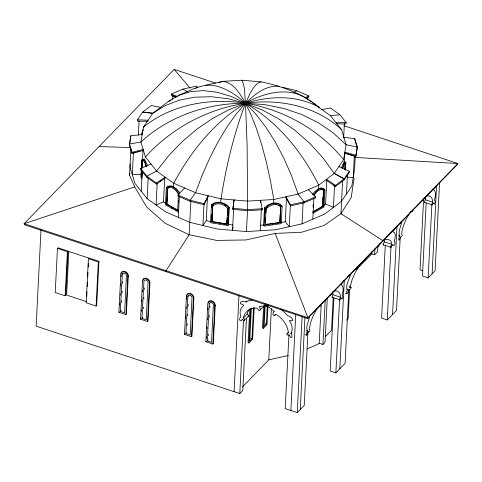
<?xml version="1.0" encoding="UTF-8"?>
<svg xmlns="http://www.w3.org/2000/svg" width="482" height="482" viewBox="0 0 482 482"><rect width="100%" height="100%" fill="white"/><g stroke="black" fill="none" stroke-linecap="round" stroke-linejoin="round"><path stroke-width="0.72" d="M320.391 207.917L322.729 206.127L322.832 197.222M265.341 221.455L265.383 219.961M267.853 305.112L266.883 306.112L267.335 305.528M278.771 205.163L280.675 206.591L279.873 222.407L265.251 224.437L265.437 224.793L280.066 222.756L280.175 214.195M280.331 209.712L280.44 206.724M41.012 229.866L36.138 326.133L239.789 393.571L242.783 390.486L246.435 318.439M57.46 248.405L55.225 292.508L65.16 295.797L65.757 295.177L67.992 251.08L58.057 247.79L57.46 248.405L67.396 251.694L67.992 251.08M65.16 295.797L67.396 251.694M88.399 258.653L86.164 302.75L96.099 306.04L96.695 305.425L98.93 261.322L88.995 258.033L88.399 258.653L98.334 261.943L98.93 261.322M86.76 296.382L86.989 291.875M87.254 286.615L87.483 282.109M87.748 276.849L87.977 272.342M88.242 267.082L88.435 263.329M96.099 306.04L98.334 261.943M121.452 272.74A3.958 2.94 44.2 0 1 125.41 271.613A3.958 2.94 44.2 0 1 128.29 275.867L126.35 314.131L125.904 314.595L118.903 312.282L120.843 274.011L121.289 273.553M119.699 305.064L119.771 303.564M120.193 295.309L120.265 293.809M120.687 285.555L120.759 284.055M121.139 276.554L121.217 275.053M120.325 311.456L122.308 273.975A2.41 1.789 44.2 0 1 124.44 273.18A2.41 1.789 44.2 0 1 126.429 275.336L124.609 312.878L120.325 311.456L121.223 310.535M131.941 153.378L131.996 152.312L143.178 149.51L143.124 150.577L131.941 153.378L129.441 145.052L130.875 135.725L142.172 134.568M121.633 302.413L121.711 300.937M122.121 292.815L122.199 291.339M122.609 283.217L122.681 281.741M130.875 135.725L129.441 145.052M354.113 178.25L351.209 197.542L340.949 213.647L324.018 225.498L301.599 232.24L275.192 233.427L246.043 239.952L216.695 240.398L189.143 234.746L165.272 223.371L146.697 207.055L134.701 186.902L129.531 175.255L130.869 148.83M125.904 314.595L127.838 276.331A3.958 2.94 44.2 0 0 124.507 271.896A3.958 2.94 44.2 0 0 120.843 274.011M335.484 186.468L335.538 185.407L326.483 179.316L326.428 180.376L335.484 186.468L344.088 179.955L344.16 178.87L334.231 173.448L322.904 157.807L309.781 143.365L295.153 130.429L279.337 119.283L262.666 110.167L245.507 103.275L228.227 98.762L211.194 96.719L194.788 97.189L179.358 100.172L165.23 105.594L152.716 113.336L142.594 112.143L137.424 119.801L137.37 120.862L138.876 121.229L148.01 121.295M138.376 135.171L139.099 120.898L138.876 121.229M151.017 164.037L140.702 168.441L140.648 169.501L146.859 177.31L156.355 184.07L165.109 178.22L165.163 177.153L156.409 183.009L156.355 184.07M141.292 169.67L140.913 177.177L141.901 179.009M141.365 168.17L141.786 159.91L142.66 159.168L143.63 159.476L144.624 160.813L146.407 166.103M141.985 178.015L141.34 176.822L141.672 170.351M141.78 168.194L142.142 161.006L141.786 159.91M142.558 159.18L143.015 150.215L143.124 150.577M141.274 191.3L142.244 170.983M142.395 168.11L142.756 160.922L143.883 160.373M146.859 177.31L146.914 176.249L140.702 168.441M143.1 279.674A3.958 2.94 44.2 0 1 147.058 278.542A3.958 2.94 44.2 0 1 149.938 282.801L147.998 321.066L147.552 321.53L140.551 319.211L142.491 280.946L142.943 280.482M141.383 311.245L141.461 309.745M141.877 301.491L141.955 299.991M142.371 291.737L142.449 290.236M355.264 155.584L354.541 169.857L351.788 186.154L341.575 201.241L324.597 214.11L302.021 223.841L275.379 229.793L246.471 231.559L217.268 229.016L189.769 222.341L165.844 211.984L147.124 198.656L148.191 177.623M141.973 318.391L143.961 280.904A2.41 1.789 44.2 0 1 146.094 280.108A2.41 1.789 44.2 0 1 148.076 282.271L146.257 319.807L141.973 318.391L142.871 317.463M143.323 308.607L143.395 307.13M143.811 299.009L143.883 297.533M144.293 289.411L144.371 287.935M147.552 321.53L149.492 283.259A3.958 2.94 44.2 0 0 146.154 278.825A3.958 2.94 44.2 0 0 142.491 280.946M165.573 203.32L163.488 201.831L164.699 177.924M197.975 87.381L196.379 86.121L182.859 89.134L171.399 94.062L171.345 95.129L172.369 95.858L175.84 97.105M166.453 204.29L166.886 204.037L178.117 210.273L177.677 210.52L166.453 204.29L167.254 188.474L166.332 187.558C171.435 183.708 177.231 189.703 179.159 194.276M169.11 205.706L166.886 204.037L167.688 188.221L169.303 187.365M172.677 99.4L172.863 95.641L176.334 96.894M179.696 192.535L176.165 188.619L173.526 186.962L173.713 183.238C190.83 151.481 214.201 121.988 245.507 103.275C277.867 121.94 302.298 152.017 318.741 185.184L318.548 188.902L314.776 191.595L312.45 194.312M184.642 187.968L178.039 195.017L177.985 196.078L190.119 201.331L204.067 204.717L208.079 196.813L208.128 195.746L204.121 203.657L204.067 204.717M177.677 210.52L178.406 196.144M178.515 202.368L178.587 200.928M178.334 217.388L179.364 196.337M190.119 201.331L190.173 200.271L195.572 192.698L202.452 174.532L210.146 157.198L218.485 141.075L227.281 126.513L236.355 113.818L245.507 103.275L255.815 114.083L265.781 127.025L275.186 141.835L283.832 158.186L291.532 175.725L298.117 194.071L304.046 201.795L303.991 202.856L290.471 205.874L285.892 197.855L285.947 196.789L290.526 204.814L290.471 205.874M190.836 201.307L189.143 234.746L166.019 270.709L166.254 271.728M187.04 294.857A3.958 2.94 44.2 0 1 190.999 293.725A3.958 2.94 44.2 0 1 193.878 297.978L191.938 336.249L191.487 336.707L184.492 334.394L186.432 296.129L186.877 295.665M185.739 318.174L185.817 316.674M186.233 308.42L186.311 306.92M186.691 299.418L186.763 297.912M185.913 333.574L187.896 296.087A2.41 1.789 44.2 0 1 190.029 295.291A2.41 1.789 44.2 0 1 192.011 297.448L190.197 334.99L185.913 333.574L186.811 332.646M187.185 325.266L187.257 323.79M187.673 315.668L187.745 314.192M188.155 306.07L188.233 304.594M191.487 336.707L193.427 298.442A3.958 2.94 44.2 0 0 190.095 294.008A3.958 2.94 44.2 0 0 186.432 296.129M203.982 204.495L202.916 225.528L206.266 220.575L207.399 198.162M211.206 217.213L211.357 214.213M211.7 207.453L211.851 204.452C217.057 200.307 225.251 202.452 229.269 207.284L228.396 224.552L227.992 225.534L210.574 222.702L211.447 205.434L211.851 204.452M205.862 341.738L207.802 303.467A3.958 2.94 44.2 0 1 211.465 301.352A3.958 2.94 44.2 0 1 214.797 305.787L212.863 344.052L205.862 341.738L206.314 341.274M227.233 219.449L226.799 224.275L211.875 221.847L212.676 206.031L213.695 205.001M211.875 221.847L212.815 205.681M206.465 338.274L206.537 336.773M206.959 328.519L207.031 327.019M207.417 319.512L207.489 318.012M207.911 309.757L207.983 308.257M207.284 340.913L209.266 303.431A2.41 1.789 44.2 0 1 211.399 302.636A2.41 1.789 44.2 0 1 213.381 304.793L211.568 342.334L207.284 340.913L208.182 339.991M208.405 335.562L208.483 334.086M209.339 317.102L209.417 315.626M209.827 307.504L209.905 306.028M208.802 301.527A3.958 2.94 44.2 0 1 212.815 301.304A3.958 2.94 44.2 0 1 215.249 305.323L213.309 343.588L212.863 344.052M220.503 202.518C225.528 168.808 233.396 135.213 245.507 103.275C210.152 97.701 171.743 104.251 143.413 127.121L140.925 142.021L145.425 157.005L156.608 171.068L173.713 183.238L195.572 192.698L220.69 198.801L247.362 201.121L273.776 199.512L298.117 194.071L318.741 185.184L334.231 173.448L343.588 159.638L346.1 144.745L341.624 129.754L330.465 115.692L318.265 106.992M226.799 224.275L227.745 208.11L227.383 215.297M223.184 223.847L226.944 223.925L227.269 217.454M227.992 225.534L228.866 208.266L229.269 207.284M232.824 209.393L234.029 199.958L232.824 209.393L247.634 210.682L262.298 209.791L260.569 200.313L260.792 202.741M233.571 209.309L232.511 230.342L233.065 226.992M234.107 391.691L238.964 295.858M246.471 231.559L247.531 210.526M247.634 210.682L247.121 145.733L245.507 103.275C207.495 103.034 169.025 115.993 140.925 142.021L129.495 143.991L131.996 152.312M239.789 393.571L243.512 320.024M249.778 308.926L248.067 342.69L248.917 342.973L252.616 339.171L254.213 307.661M248.917 342.973L250.67 308.456M251.345 308.48L249.7 340.967L251.959 338.635L253.532 307.63M260.292 230.715L261.352 209.682M263.63 225.022L264.504 207.754C268.643 203.217 278.096 200.434 282.109 206.38L281.235 223.648L264.166 226.016L263.63 225.022L260.744 225.196M264.166 226.016L265.04 208.748L264.504 207.754M265.359 222.28L265.612 217.249M265.829 212.936L266.052 208.622L265.437 224.793M263.594 306.275L262.491 328.037L263.341 328.314L267.034 324.513L267.95 306.51M263.341 328.314L264.522 305.058M265.172 305.636L264.124 326.308L266.383 323.982L267.281 306.263M273.583 203.229L273.776 199.512L270.384 180.443L266.341 162.091L261.726 144.841L256.641 129.068L251.194 115.114L245.507 103.275C207.236 108.956 171.315 128.26 145.425 157.005M242.567 386.847L268.787 359.861L271.378 308.715M280.066 222.756L280.675 206.591M290.387 204.904L289.284 226.685L285.266 221.636L286.477 197.722M288.929 335.062L285.199 408.609L297.267 412.604L304.22 405.452L307.986 331.152M290.875 410.489L295.731 314.662M307.275 99.021L307.353 97.521L307.877 97.744L308.805 97.045L308.86 95.978L296.731 90.724L282.789 87.326M302.021 223.841L303.088 202.808M297.267 412.604L302.142 316.343M300.262 409.519L304.931 317.433M313.047 207.302L313.192 204.422M312.818 219.19L313.878 198.156M308.426 189.631L315.493 196.861L315.439 197.921L303.991 202.856M312.975 211.7L322.729 206.127L323.53 190.312L322.988 189.824M312.794 212.333L323.199 206.386L324 190.571L324.892 189.679C320.759 185.823 315.602 191.36 313.637 194.969M323.699 205.44L325.591 204.007L326.802 180.093L326.428 180.376M307.064 348.896L318.006 344.178L319.241 343.244L321.193 304.702M319.241 343.244L322.946 344.473L325.211 299.786M327.29 297.984L325.043 342.31L322.946 344.473M333.195 297.918L331.556 330.2L325.266 336.677M333.875 298.201L330.182 371.001L335.864 372.881L345.094 363.38L348.854 289.086M343.648 137.9L344.371 123.627L344.636 123.964L346.094 123.639L346.148 122.579L339.955 114.764L330.471 108.004L321.922 109.601M343.347 164.422L343.973 161.633M342.618 180.232L340.925 213.671L382.847 240.602L457.9 163.543L343.853 125.694M344.787 153.258L344.841 152.192L355.921 155.3L355.867 156.361L354.27 156.222L344.787 153.258L344.847 152.896L344.395 161.862M344.594 169.357L344.883 163.603L344.503 163.024M345.214 169.459L345.811 162.621L345.347 161.862L344.021 163.458L342.515 168.706M345.431 170.134L345.811 162.621M335.864 372.881L339.551 300.081M346.456 194.029L347.45 174.496M338.918 166.531L349.342 171.218L349.287 172.279L344.106 179.931M339.816 368.808L344.293 280.464M354.776 139.768L354.83 138.708L343.859 137.25M349.589 289.519L348.118 318.566L346.54 320.181M349.703 287.284L349.775 285.79M355.867 156.361L357.313 147.028L354.83 138.708M371.899 251.598L371.785 253.839L356.578 269.492M371.08 253.604L374.628 254.779L374.93 248.778M377.888 246.447L377.623 251.694L374.628 254.779M385.293 245.278L381.605 318.078L387.281 319.958L396.511 310.456L400.199 237.656M387.281 319.958L390.968 247.158M392.553 314.529L397.029 226.185M423.654 198.524L420.039 269.818L422.877 270.757M426.16 203.211L422.473 276.005L428.149 277.885L435.101 270.733L439.56 182.738M428.149 277.885L431.842 205.091M432.107 273.818L436.584 185.474M213.363 221.913L212.014 221.497L212.279 217.02M212.363 215.526L212.538 212.538M166.886 204.037L167.513 196.626M422.196 200.367L422.527 200.874A1.693 0.621 -71.7 0 0 422.931 200.482L423.714 198.795M142.401 172.351L141.955 176.737L141.34 176.822M130.429 164.025L129.953 166.862L134.882 183.268L147.124 198.656M354.27 156.222L354.33 155.867L353.222 177.647L347.323 177.129M355.921 155.3L357.313 147.028L346.1 144.745L333.225 132.863L318.331 122.717L301.75 114.523L283.838 108.462L264.98 104.66L245.579 103.202L231.252 96.448L217.111 92.219L203.464 90.604L190.613 91.634L178.822 95.285L168.351 101.485L152.842 113.216L142.72 112.017L151.33 105.504L160.596 107.347M321 304.269L320.518 305.871A1.693 0.621 -71.7 0 1 320.114 306.305L319.313 306.136M413.291 209.278L412.809 210.875A1.693 0.621 -71.7 0 1 412.405 211.315L411.351 211.2M129.531 175.255L129.935 173.152M332.682 292.152L333.02 294.749L332.014 297.213L332.309 297.78A1.464 0.536 -71.7 0 0 332.52 297.581M332.568 292.02C336.436 288.664 341.136 292.725 340.4 297.195L339.394 299.653L339.69 300.22A1.464 0.536 -71.7 0 0 340.009 299.882L341.172 297.852A3.121 1.139 -71.7 0 0 341.244 298.448L341.967 299.063A1.615 0.59 -71.7 0 0 342.256 298.774L342.835 297.135A2.832 1.036 -71.7 0 0 342.859 296.243L342.166 295.237L342.985 291.453A10.098 3.693 -71.7 0 0 343.106 288.266L342.521 285.953L341.286 284.717L342.069 283.109A3.356 1.229 -71.7 0 1 342.732 282.422L343.714 280.771M424.973 197.156L425.311 199.753L424.305 202.217L424.6 202.783A1.464 0.536 -71.7 0 0 424.702 202.699M426.968 196.041C430.739 194.608 432.944 199.042 432.685 202.199L431.679 204.663L431.98 205.224A1.464 0.536 -71.7 0 0 432.3 204.886L433.457 202.862A3.121 1.139 -71.7 0 0 433.535 203.452L434.258 204.073A1.615 0.59 -71.7 0 0 434.547 203.784L435.126 202.139A2.832 1.036 -71.7 0 0 435.15 201.247L434.457 200.241L435.276 196.457A10.098 3.693 -71.7 0 0 435.397 193.27L434.812 190.962L433.577 189.727L434.36 188.113A3.356 1.229 -71.7 0 1 435.017 187.426L435.885 186.221M384.202 240.578L384.377 241.886C384.064 242.591 382.244 245.121 383.479 245.109M382.533 241.121C385.799 238.12 392.155 239.006 391.758 244.326C391.444 245.037 389.625 247.561 390.854 247.555A2.591 0.946 -71.7 0 0 391.282 247.109C393.86 241.988 391.818 246.182 393.914 245.597A2.862 1.048 -71.7 0 0 394.3 245.205L395.089 243.061L394.824 241.934L394.119 241.765L395.156 237.753L395.264 234.583L394.433 232.529L392.734 231.764L395.885 227.239M141.467 134.406L143.305 129.429M141.551 135.008L141.889 133.761M342.973 167.73L344.287 163.844L344.871 163.139L345.51 163.705L344.883 163.603M341.334 167.965L343.395 163.356M130.315 147.522L99.009 146.606L24.1 223.708L24.901 224.919L307.606 318.536L307.938 317.704L382.847 240.602M219.286 224.118L219.424 223.768M343.588 159.638C319.271 129.574 283.555 109.715 245.579 103.202L249.863 93.876L253.93 87.134L257.701 83.109L261.087 81.892C282.115 86.145 302.943 93.833 319.644 107.625C297.159 94.773 269.667 95.707 245.579 103.202C236.704 95.291 226.648 88.339 214.876 85.694C201.928 83.193 190.336 90.658 178.822 95.285M307.221 317.819A1.036 0.38 -71.7 0 0 307.179 318.373L307.528 318.698L308.088 318.078A3.356 1.229 -71.7 0 1 308.751 317.403L309.45 317.487L307.046 325.386A10.098 3.693 -71.7 0 0 306.841 328.652L307.347 331.08L306.468 333.701A2.832 1.036 -71.7 0 0 306.401 334.635L306.865 335.207A1.615 0.59 -71.7 0 0 307.161 334.888L308.028 332.634A3.121 1.139 -71.7 0 0 308.173 331.815L309.245 331.55A1.464 0.536 -71.7 0 0 309.565 331.23L309.956 329.953L309.101 329.411L310.824 321.916L313.131 315.927L317.204 308.36M399.47 223.383L399.819 223.702L400.379 223.082A3.356 1.229 -71.7 0 1 401.042 222.407L401.741 222.491L399.337 230.39A10.098 3.693 -71.7 0 0 399.132 233.662L399.632 236.084L398.759 238.704A2.832 1.036 -71.7 0 0 398.692 239.638L399.156 240.211A1.615 0.59 -71.7 0 0 399.451 239.897L400.319 237.638A3.121 1.139 -71.7 0 0 400.464 236.819L401.536 236.554A1.464 0.536 -71.7 0 0 401.855 236.234C402.277 235.734 402.536 234.626 401.699 234.397C401.982 226.895 406.218 218.322 410.634 211.67M347.281 277.264C354.993 270.071 343.377 286.41 347.685 289.555C347.209 290.387 345.504 293.912 347.112 293.779A2.862 1.048 -71.7 0 0 347.504 293.363L348.823 289.977L350.263 289.327A2.591 0.946 -71.7 0 0 350.685 288.899L351.191 287.507L350.028 287.278L352.228 279.301L355.24 272.583L360.608 263.684M331.688 293.297L330.64 295.472A1.693 0.621 -71.7 0 1 330.236 295.87L329.881 295.129M379.912 243.657C379.448 244.32 378.015 248.049 377.502 246.109M314.216 195.367C315.987 192.535 318.861 188.757 322.669 189.673M343.66 163.741L343.961 163.278M143.413 127.121L152.716 113.336M335.538 185.407L344.142 178.888L349.342 171.218M122.193 274.547L123.097 273.619M127.838 276.331L128.29 275.867M118.903 312.282L119.355 311.818M149.492 283.259L149.938 282.801M140.551 319.211L141.003 318.747M187.781 296.659L188.679 295.731M193.427 298.442L193.878 297.978M209.152 304.003L210.05 303.076M184.492 334.394L184.937 333.93M214.797 305.787L215.249 305.323M248.869 309.793A20.172 14.99 44.2 0 0 247.338 313.957A3.561 2.645 44.2 0 1 248.598 315.903L244.699 319.915A0.85 0.633 44.2 0 1 243.567 320.403L242.145 319.102A3.922 2.916 44.2 0 1 241.108 320.723A0.934 0.693 44.2 0 1 239.741 319.976A3.711 2.759 44.2 0 1 240.922 316.987A13.261 9.851 44.2 0 1 243.675 305.642A1.946 1.446 44.2 0 0 241.259 304.154A1.35 1 44.2 0 1 240.608 302.184A5.838 4.338 44.2 0 1 245.983 301.967L246.959 300.967M244.699 319.915A3.561 2.645 44.2 0 0 243.44 317.969L247.338 313.957M243.44 317.969A20.172 14.99 44.2 0 1 256.4 308.064A3.41 2.537 44.2 0 1 258.527 310.016A0.988 0.735 44.2 0 0 260.141 309.95L264.034 305.943A0.988 0.735 44.2 0 1 263.455 306.654M260.141 309.95A3.211 2.386 44.2 0 0 259.033 306.576L265.263 305.727L266.07 306.221A0.699 0.518 44.2 0 0 266.835 305.642L267.811 304.642M280.879 309.197A25.058 18.617 44.2 0 1 287.495 315.716A5.838 4.338 44.2 0 1 292.67 319.427A1.35 1 44.2 0 1 291.851 320.91A1.946 1.446 44.2 0 0 289.363 320.771A13.261 9.851 44.2 0 1 290.899 333.538A3.711 2.759 44.2 0 1 291.743 337.195A0.934 0.693 44.2 0 1 290.345 337.026A3.922 2.916 44.2 0 1 289.501 334.779L288.001 335.117A0.85 0.633 44.2 0 1 286.953 333.906A3.561 2.645 44.2 0 1 288.363 332.845A20.172 14.99 44.2 0 0 276.819 314.824A3.41 2.537 44.2 0 0 274.565 315.33A0.988 0.735 44.2 0 1 273.011 314.216A3.211 2.386 44.2 0 1 274.421 311.673L268.48 306.793L267.655 306.745A0.699 0.518 44.2 0 1 266.968 305.69L267.944 304.684M274.565 315.33L275.541 314.324M286.953 333.906L288.411 332.399M290.899 333.538L291.875 332.538M307.606 318.536L456.966 164.989L457.9 163.543L354.692 157.397M99.159 146.456L174.207 69.396L215.55 83.115M205.44 85.254L222.937 81.356C234.3 82.898 240.157 94.418 245.579 103.202C254.617 94.478 265.709 85.067 279.132 86.284M266.908 207.694L267.721 206.989M143.75 159.193L144.594 159.337L147.751 165.916M160.072 181.202L161.229 180.382M195.553 88.351L196.746 87.573M293.845 92.562L296.731 90.724M318.548 188.902L321.392 187.817L324.892 189.679L324.018 206.947L313.083 213.195M167.688 188.221L167.254 188.474C171.857 185.269 176.792 190.679 178.479 194.704M172.014 208.465L172.448 208.212L171.893 207.814M218.623 82.651L222.937 81.356L241.922 80.211C245.507 87.134 244.41 95.647 245.579 103.202C264.967 91.954 292.592 85.447 311.095 101.786M305.022 97.653L308.86 95.978M172.369 95.858L172.863 95.641M168.351 101.485L171.104 100.304M163.488 201.831L156.078 205.031L157.18 183.244L157.59 183.54M315.493 196.861L304.046 201.795L290.526 204.814M245.507 103.275L228.962 109.715L212.658 118.391L196.939 129.116L182.154 141.654L168.61 155.74L156.608 171.068L146.914 176.249L156.409 183.009M363.253 260.804L364.687 260.467L365.663 258.298A1.85 0.675 -71.7 0 0 365.711 257.984M305.823 98.527L307.877 97.744M312.969 211.833L314.252 211.351M134.701 186.902L24.1 223.708L307.938 317.704L275.192 233.427M134.098 152.728L136.159 152.149M137.527 151.764L139.587 151.179M277.867 222.973L279.873 222.407M281.361 222.503L285.266 221.636M268.787 359.861L288.23 355.517M142.756 160.922L142.142 161.006L143.268 160.458L144.57 161.874L146.136 166.531M330.465 115.692L339.955 114.764M245.579 103.202C279.337 98.635 316.252 105.805 341.624 129.754M141.804 174.129L132.309 174.707L133.418 152.921L133.52 153.282M262.347 208.724L247.688 209.622L232.878 208.332M320.428 189.257L322.199 189.414L324 190.571L323.53 190.312M336.044 122.723L346.148 122.579M336.713 123.802L344.636 123.964M137.424 119.801L148.064 120.229M266.968 305.69L268.203 305.757A4.507 3.35 44.2 0 1 268.378 305.474M274.909 204.199L276.252 204.314M228.396 224.552L232.764 224.931M241.922 80.211L261.087 81.892M212.014 221.497L226.944 223.925M204.121 203.657L190.173 200.271L178.039 195.017M204.025 203.747L204.627 203.892M206.266 220.575L210.977 221.72M346.877 153.535L353.649 155.65M425.311 199.753L432.685 202.199M424.305 202.217L431.679 204.663M398.295 235.644L399.632 236.084M384.377 241.886L391.758 244.326M383.063 244.663L390.444 247.109M348.95 275.005L350.287 275.451M349.854 287.061L351.191 287.507M346.347 289.11L347.685 289.555M345.233 293.399L346.576 293.845M333.02 294.749L340.4 297.195M332.014 297.213L339.394 299.653M88.7 258.069L68.836 251.49L66.624 295.056L86.495 301.636M306.004 330.634L307.347 331.08M305.13 334.683L306.474 335.129M265.251 323.609L266.383 323.982M250.26 338.075L251.959 338.635M176.225 209.586L178.117 210.273M171.399 94.062L177.346 96.502M325.591 204.007L333.448 207.405L334.55 185.618L333.357 184.769M334.255 173.418L344.16 178.87M322.729 206.127L323.199 206.386M178.563 212.098L165.459 204.826L166.332 187.558C168.351 185.805 171.291 185.1 173.526 186.962M182.859 89.134L187.763 91.911M266.835 305.642L265.636 304.907A4.507 3.35 44.2 0 0 265.498 304.516M316.433 105.685L312.24 102.648M224.552 205.163L225.383 205.772M174.207 69.396L190.173 88.224M272.511 224.479L272.698 224.835M262.027 208.893L262.298 209.791M354.981 140.461L357.258 148.095M245.983 301.967A25.058 18.617 44.2 0 1 252.128 300.051M265.106 303.756A4.507 3.35 44.2 0 1 265.317 304.13M248.598 315.903A0.85 0.633 44.2 0 1 248.055 316.662M208.248 303.009A3.958 2.94 44.2 0 1 208.411 302.196M410.929 211.429A5.772 2.109 -71.7 0 1 411.074 211.339M425.401 198.47A0.934 0.693 44.2 0 1 425.184 198.235A3.922 2.916 44.2 0 1 424.949 197.879M266.269 207.417L265.04 208.748L266.239 208.977C269.577 204.699 276.716 202.693 280.867 206.941L282.109 206.38C277.855 201.753 270.275 203.211 266.269 207.417M212.701 204.458L211.447 205.434L212.676 206.031C217.111 202.06 224.353 203.832 227.6 208.459L228.866 208.266C225.407 203.259 217.985 200.88 212.701 204.458"/></g></svg>
